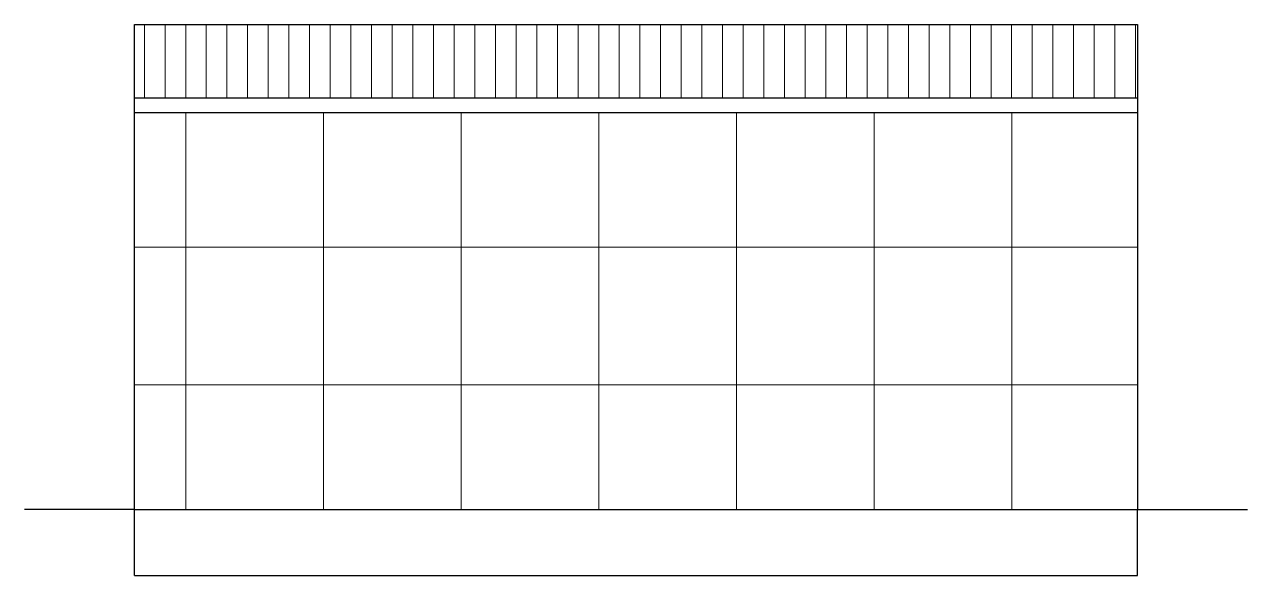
# Model space of a CAD drawing. Header units: inches. Extents: x 392906 to 410488, y -52747 to -40742.
# Drawn here: x 402256.1 to 402589.3, y -51389.4 to -51239.4 of the extents above; entities that cross this region are included whole.
import ezdxf

# ---------------------------------------------------------------- set-up
doc = ezdxf.new("R2010")
doc.units = ezdxf.units.IN
doc.header["$LTSCALE"] = 2
doc.header["$MEASUREMENT"] = 0
doc.layers.get('0').update_dxf_attribs({"linetype": 'CONTINUOUS'})
doc.layers.add('1', color=7, linetype='CONTINUOUS', lineweight=13)
doc.layers.add('steps', color=253, linetype='CONTINUOUS', lineweight=20)

msp = doc.modelspace()

# ---------------------------------------------------------------- hatches: boundary and pattern name
at = {"layer": '1', "ltscale": 5}
h = msp.add_hatch(dxfattribs=at)
h.set_pattern_fill('ANSI37', color=256, scale=300, angle=45, style=0)
h.paths.add_polyline_path([(402559.26, -51263.4), (402286.09, -51263.4), (402286.09, -51371.4), (402559.26, -51371.4)])
at = {"layer": 'steps', "ltscale": 0.3}
h = msp.add_hatch(dxfattribs=at)
h.set_pattern_fill('ANSI31', scale=45, angle=45)
h.paths.add_polyline_path([(402559.26, -51239.4), (402286.09, -51239.4), (402286.09, -51259.4), (402559.26, -51259.4)])

# ---------------------------------------------------------------- linework, layer by layer
at = {"ltscale": 0.5}
for p, q in [((402286.09, -51260.81), (402286.09, -51239.4)), ((402286.09, -51239.4), (402559.26, -51239.4)), ((402559.26, -51239.4), (402559.26, -51260.81)), ((402286.09, -51259.4), (402559.26, -51259.4)), ((402286.09, -51371.4), (402286.09, -51260.81)), ((402559.26, -51260.81), (402559.26, -51371.4)), ((402286.09, -51263.4), (402559.26, -51263.4)), ((402286.09, -51371.4), (402256.09, -51371.4)), ((402286.09, -51371.4), (402559.26, -51371.4)), ((402286.09, -51389.4), (402286.09, -51371.4)), ((402559.26, -51371.4), (402589.26, -51371.4)), ((402559.26, -51389.4), (402559.26, -51371.4)), ((402286.09, -51389.4), (402559.26, -51389.4))]:
    msp.add_line(p, q, dxfattribs=at)

doc.saveas('drawing.dxf')
